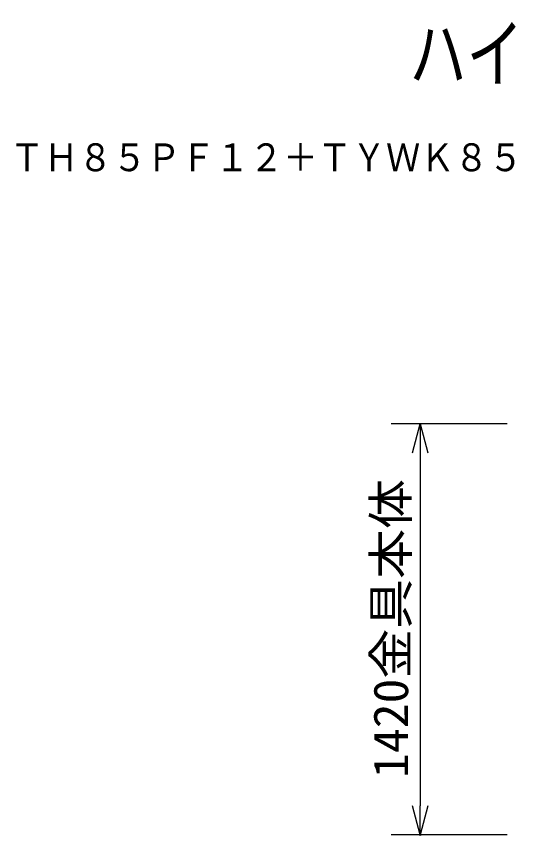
# Model space of a CAD drawing. Units: millimetres, scale not verified. Extents: x -62 to 64, y -57 to 57.
# Drawn here: x -62.4 to -27.4, y 0.8 to 57.4 of the extents above; entities that cross this region are included whole.
import ezdxf
from ezdxf.enums import TextEntityAlignment as Align

# ---------------------------------------------------------------- set-up
doc = ezdxf.new("R2010")
doc.units = ezdxf.units.MM
doc.header["$LTSCALE"] = 0.190236
doc.header["$PDMODE"] = 32
doc.header["$PDSIZE"] = 0.0951
for name, color, linetype in [('0-0_MOJI1', 2, 'Continuous'), ('0-1_TOUROKU', 1, 'Continuous'), ('0-2_SUNPO', 3, 'Continuous'), ('0-5_Defpoints', 7, 'Continuous')]:
    doc.layers.add(name, color=color, linetype=linetype)
doc.styles.add('ＭＳ ゴシック', font='')
doc.styles.get('ＭＳ ゴシック').set_extended_font_data('MS Gothic')

# ---------------------------------------------------------------- blocks, each defined once
blk = doc.blocks.new('_OPEN30')
at = {"layer": '0-5_Defpoints'}
blk.add_line((0, 0), (-1, 0), dxfattribs=at)
blk.add_lwpolyline([(-1, 0.26795), (0, 0), (-1, -0.26795)], dxfattribs=at)

msp = doc.modelspace()

# ---------------------------------------------------------------- linework, layer by layer
at = {"layer": '0-2_SUNPO'}
for p, q in [((-28.5274, 29.2393), (-36.5274, 29.2393)), ((-34.5274, 27.2393), (-34.5274, 2.8393)), ((-28.5274, 0.8393), (-36.5274, 0.8393))]:
    msp.add_line(p, q, dxfattribs=at)
at = {"layer": '0-5_Defpoints'}
msp.add_point((-34.5274, 0.8393), dxfattribs=at)

# ---------------------------------------------------------------- block references
at = {"layer": '0-2_SUNPO', "xscale": 2, "yscale": 2}
for p, rotation in [((-34.5274, 29.2393), 90), ((-34.5274, 0.8393), 270)]:
    msp.add_blockref('_OPEN30', p, dxfattribs=dict(at, rotation=rotation))

# ---------------------------------------------------------------- texts
at = {"layer": '0-0_MOJI1', "style": 'ＭＳ ゴシック', "width": 0.75}
msp.add_text('ハイビジョンプラズマディスプレイ壁掛け金具（縦置き）', height=3.848, dxfattribs=at).set_placement((-35.2668, 51.7599), align=Align.BOTTOM_LEFT)
at = {"layer": '0-1_TOUROKU', "style": 'ＭＳ ゴシック', "width": 0.9}
msp.add_text('ＴＨ８５ＰＦ１２＋ＴＹＷＫ８５ＰＶ１２－２', height=1.924, dxfattribs=at).set_placement((-62.8667, 46.13), align=Align.BOTTOM_LEFT)
at = {"layer": '0-2_SUNPO', "style": 'ＭＳ ゴシック', "width": 1.05}
msp.add_text('1420金具本体', height=2.406, rotation=90, dxfattribs=at).set_placement((-34.637, 4.7702), align=Align.BOTTOM_LEFT)

doc.saveas('drawing.dxf')
